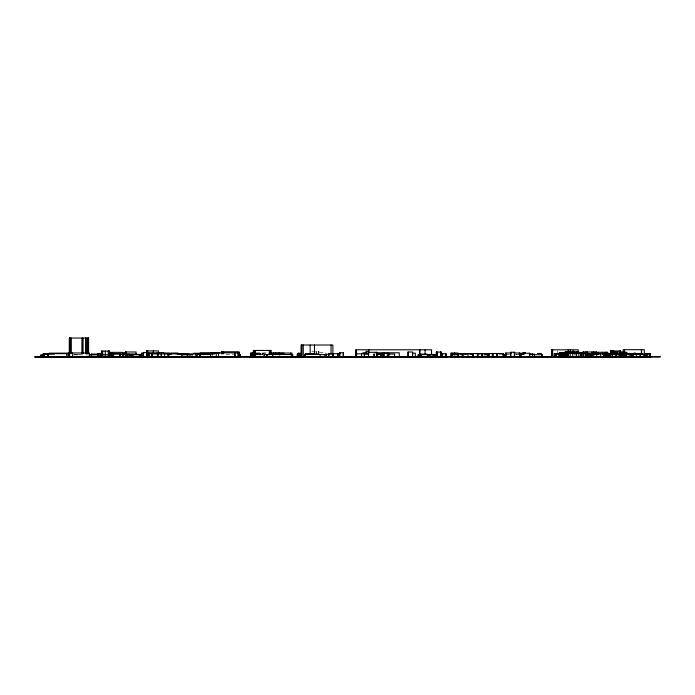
<?xml version="1.0" encoding="UTF-8"?>
<svg xmlns="http://www.w3.org/2000/svg" width="695" height="695" viewBox="0 0 695 695"><rect width="100%" height="100%" fill="white"/><g stroke="black" fill="none" stroke-linecap="round" stroke-linejoin="round"><path stroke-width="0.52" stroke-dasharray="3.48 2.61" d="M311.907 351.357L318.97 351.357L318.97 353.477M319.631 352.573L325.764 352.573M256.42 352.947L268.696 352.947M255.873 353.208L268.322 353.208M315.278 353.26L321.455 353.269M256.186 353.616L263.466 353.616M256.507 354.381L263.474 354.381M515.803 354.502L519.061 354.502M521.736 354.45L523.7 354.45M73.844 354.554L78.943 354.554M211.845 354.537L214.955 354.537M259.513 354.502L263.535 354.502M468.725 354.589L473.799 354.589M477.422 354.589L480.471 354.589M483.598 354.58L487.534 354.58M515.681 354.572L517.149 354.572M521.632 354.598L524.96 354.598M77.197 354.659L80.403 354.659M226.092 354.676L233.468 354.667M459.16 354.702L463.365 354.702M464.416 354.702L471.94 354.702M484.059 354.702L486.344 354.702M506.976 354.676L509.557 354.676M73.548 354.858L87.97 354.858M459.977 354.928L461.689 354.928M463.218 354.815L466.319 354.815M483.798 355.11L486.787 355.11M575.086 352.608L575.086 355.64M574.834 353.19L574.834 354.919M557.564 350.775L557.581 352.73M374.57 353.746L374.57 355.684M374.397 353.746L374.397 355.684M373.858 353.746L373.858 355.684M373.754 353.746L373.754 355.684M318.24 351.357L318.24 353.477M316.182 351.357L316.182 353.477M316.147 351.357L316.147 353.477M262.753 353.208L262.753 354.928M260.981 353.208L260.972 354.928M260.729 354.928L260.729 353.208L260.599 354.928M260.555 353.208L260.555 354.928M260.269 353.208L260.191 354.928M259.895 353.208L259.895 354.928M259.704 353.208L259.748 354.928M259.695 353.208L259.695 354.928M258.94 353.208L258.957 354.928M257.524 353.208L257.524 354.928M256.872 353.208L256.872 354.928M256.603 353.208L256.603 354.928M212.244 352.886L212.244 355.71"/><path stroke-width="1.04" d="M270.928 350.445L253.371 350.445L253.484 356.804M146.593 356.804L146.567 350.914L158.425 350.914L158.425 353.781M572.949 351.705L565.209 351.705L565.209 354.667L565.348 351.705M573.801 351.705L578.709 351.705L578.709 353.685L578.674 351.705M595.728 352.296L607.534 352.296L607.491 356.648M111.747 352.356L122.641 352.356L122.685 356.648M146.671 352.591L143.309 352.591L143.309 356.648M158.043 352.591L163.699 352.591M574.8 352.608L576.077 352.608M580.69 352.487L582.149 352.487M109.185 352.634L112.208 352.634M121.946 352.791L125.057 352.791M362.773 352.782L366.239 352.782M375.908 352.782L399.269 352.782L399.269 356.648M522.831 352.765L525.55 352.765M147.835 352.93L158.104 352.93M163.872 353.025L169.832 353.025M170.996 353.034L177.92 353.034M219.29 352.973L200.099 352.973L200.099 356.648M254.509 352.947L252.198 352.947L252.285 356.804M458.066 353.043L451.09 353.043L451.029 356.804M511.259 352.99L505.717 352.99L505.717 356.648M514.317 352.99L519.851 352.99L519.851 356.648M567.841 352.921L567.841 356.648L567.798 352.921L581.211 352.921L581.211 356.648M582.054 353.025L583.861 353.025M596.006 353.025L598.126 353.025M626.056 352.947L627.42 352.947M49.015 353.182L69.022 353.103M565.643 353.095L559.101 353.095L559.023 356.961M568.718 353.173L585.233 353.173M606.666 353.19L608.585 353.19L608.585 354.919M634.005 353.103L635.465 353.103M143.596 353.225L141.676 353.225L141.676 356.648L241.043 356.648M193.523 353.26L215.137 353.26M254.492 353.208L250.461 353.208L250.547 356.648M270.92 353.208L284.038 353.208M301.491 353.26L298.416 353.26L298.459 356.648M593.252 353.329L594.99 353.329M596.788 353.242L597.5 353.242M102.226 353.477L97.578 353.477L97.578 356.648M109.48 353.477L112.156 353.477M159.581 353.381L148.165 353.381L148.165 356.648M537.409 353.468L541.431 353.468M102.261 353.625L101.296 353.625L101.296 355.64L101.427 353.625M211.132 353.573L199.812 353.573L199.812 356.804M252.198 353.616L251.955 356.804M271.128 353.633L273.248 353.633M301.343 353.538L300.77 353.538L300.77 356.648M305.244 353.581L313.462 353.581M609.558 353.59L610.201 353.529M613.381 353.599L626.873 353.599M628.905 353.494L642.458 353.494M69.222 353.659L47.912 353.659L47.912 356.648M340.333 353.746L328.674 353.685L328.674 356.648M440.804 353.694L445.99 353.694M610.966 353.729L622.303 353.729M626.899 353.685L634.457 353.685M368.515 353.816L356.3 353.816L356.405 356.648M554.28 353.859L559.614 353.859M591.897 353.859L604.945 353.859M54.479 354.033L43.133 353.955L43.133 355.753M124.04 354.024L125.161 354.024M135.76 354.024L136.237 354.024M168.807 354.007L171.491 354.007M177.069 354.007L200.794 354.007M376.143 354.042L382.293 354.042M388.453 354.042L394.612 354.042L394.612 356.648M499.036 353.955L502.676 353.955M559.536 353.981L555.844 353.981L555.922 356.961M599.177 353.946L586.849 353.946L586.849 356.648M608.881 354.059L610.948 354.059M614.684 354.042L615.64 354.042M639.548 353.99L626.004 353.99L626.056 356.648L625.943 352.078L612.495 352.078L612.521 353.903M643.579 354.033L648.765 354.033M48.633 354.181L43.759 354.181L43.82 356.804M97.491 354.111L91.106 354.111L91.106 355.805M113.042 354.076L136.68 354.076M181.456 354.207L187.676 354.207L187.676 356.648M298.833 354.111L297.295 354.111L297.295 356.648M427.19 354.085L420.831 354.163L420.822 356.804M518.991 354.146L521.276 354.146M529.555 354.146L534.377 354.155L534.455 356.804M612.712 354.181L625.066 354.181L625.066 356.648M122.685 354.302L129.331 354.302L129.331 356.648M200.829 354.25L196.068 354.25L196.068 356.648M325.173 354.302L329.491 354.302M452.115 354.276L457.823 354.276M529.13 354.259L532.422 354.259M91.749 354.467L97.621 354.467M112.764 354.485L112.321 356.804M119.87 354.485L140.685 354.415L140.685 356.648M188.658 354.372L181.438 354.372L190.135 354.302L190.135 356.648M252.398 354.381L254.509 354.381M458.048 354.381L451.898 354.381L451.898 356.648M519.061 354.502L521.372 354.502M604.355 354.407L611.504 354.407M644.812 354.433L644.812 356.648L644.882 354.433L631.494 354.433L631.529 356.648M142.675 354.563L142.935 356.648M211.132 354.537L200.473 354.537L200.473 356.648M264.256 354.537L264.256 356.648L264.161 354.537L292.743 354.537L292.743 356.648M319.891 354.615L325.46 354.615M437.198 354.537L421.014 354.624L421.014 356.648M519.478 354.598L520.616 354.598M585.598 354.554L586.276 354.554M607.612 354.65L620.8 354.65M139.487 354.789L130.217 354.789L130.217 356.648M148.452 354.737L146.906 354.737L146.975 356.804M181.265 354.78L189.292 354.737M238.663 354.667L240.505 354.667L240.574 356.804M426.991 354.737L437.277 354.737M458.109 354.702L451.481 354.702L451.533 356.804M506.664 354.676L504.014 354.676L504.014 356.648M533.786 354.693L542.439 354.693L542.439 356.648M617.299 354.676L618.732 354.676M89.047 354.858L98.056 354.858M99.993 356.804L99.984 354.824L110.583 354.824M421.882 354.815L418.112 354.815L418.112 356.648M624.345 354.867L626.794 354.867M44.384 354.997L40.666 354.997L40.666 356.648M603.912 355.015L607.5 355.015M626.473 354.937L625.604 354.937L625.604 356.648M140.876 356.648L40.258 356.804M253.371 356.648L447.25 356.804M450.534 356.648L651.25 356.804M650.12 356.648L650.12 353.494L645.612 353.494L645.664 356.648M650.034 353.494L649.921 356.804M649.895 353.494L649.808 356.648M647.67 353.494L647.67 356.648M646.402 353.494L646.315 356.648M646.176 353.494L646.211 356.648M646.037 353.494L646.037 356.648M645.898 353.494L645.898 356.648M645.829 353.494L645.829 356.648M645.221 354.033L645.229 356.648M644.552 354.433L644.508 356.648M644.291 353.659L644.291 349.672L623.207 349.672L623.207 352.66M643.335 354.433L643.309 356.648M641.598 349.672L641.598 353.659M641.398 349.672L641.398 353.659M640.234 354.433L640.234 356.648M640.208 354.433L640.208 356.648M636.342 354.433L636.377 356.648M633.284 354.433L633.301 356.648M631.99 354.433L632.033 356.648M631.738 354.433L631.703 356.648M630.669 353.99L630.678 356.648M629.21 353.99L629.201 356.648M626.543 353.99L626.543 356.648M626.43 353.99L626.351 356.648M625.795 354.937L625.795 356.648M624.683 354.181L624.588 356.648M624.484 353.599L624.57 356.648M624.431 349.672L624.371 353.903M623.71 356.648L623.736 353.225L622.346 353.225L622.399 354.937M623.693 353.225L623.693 354.937M623.519 353.225L623.528 354.937M622.546 354.181L622.538 356.648M621.417 354.181L621.46 356.648M621.165 352.078L621.165 353.903M621.243 354.181L621.2 356.648M620.748 354.65L620.678 356.648M620.652 354.65L620.652 356.648M620.496 352.86L620.496 350.966L610.462 350.966L610.462 354.754M620.453 354.65L620.392 356.648M620.34 350.966L620.34 352.86M619.219 354.65L619.202 356.648M617.282 352.078L617.29 353.903M615.996 352.078L616.005 353.903M614.033 352.078L614.033 353.903M613.728 350.966L613.728 352.86M613.694 350.966L613.694 352.86M613.007 350.966L613.007 352.86M612.851 350.966L612.851 352.86M612.79 350.966L612.79 352.86M612.634 350.966L612.573 353.903M612.33 354.65L612.356 356.648M611.296 350.966L611.357 353.807M610.601 350.966L610.601 354.754M609.828 354.65L609.854 356.648M609.263 354.65L609.237 356.648M607.743 354.65L607.743 356.648M607.239 352.296L607.239 354.91M606.822 352.296L606.822 354.91M606.709 352.296L606.709 354.91M605.154 352.296L605.154 354.91M605.015 352.296L604.945 356.648M604.859 353.859L604.859 356.648M603.738 353.859L603.738 356.648M603.72 353.859L603.72 356.648M602.478 352.296L602.478 354.033M602.426 352.296L602.426 354.033M600.662 353.859L600.68 356.648M598.352 352.296L598.352 354.033M596.744 353.859L596.727 356.648M596.345 353.859L596.397 352L582.931 352L582.931 353.859M596.319 353.859L596.206 352L596.067 353.859M594.077 352L594.077 353.859M593.712 353.859L593.721 356.648M593.313 352L593.33 353.859M592.444 353.946L592.488 356.648M592.349 353.859L592.383 356.648M591.966 352L591.932 356.648M590.993 353.946L591.037 356.648M590.715 353.946L590.759 356.648M589.803 353.946L589.812 356.648M588.682 353.946L588.691 356.648M587.588 352L587.527 356.648M587.51 353.946L587.371 356.648M587.284 353.946L587.284 356.648M587.136 356.648L587.075 353.946L586.997 356.648M586.276 352L586.224 356.648L586.154 353.668L581.732 353.668L581.732 356.648M585.937 353.668L585.989 356.648M585.685 353.668L585.711 356.648M585.529 352L585.52 353.859M583.817 353.668L583.817 356.648M583.34 352L583.322 356.648M583.296 352L583.305 356.648M581.055 352.921L581.02 356.648M580.829 352.921L580.785 356.648M578.918 352.921L578.9 356.648M578.231 351.757L578.231 349.802L551.726 349.802L551.674 356.804M577.111 351.705L577.119 353.685M576.572 352.921L576.581 356.648M574.174 353.008L574.105 351.184L572.723 351.184L572.645 356.648M573.948 351.705L573.94 353.685M573.236 351.184L573.262 353.008M572.802 351.184L572.802 353.008M570.499 349.802L570.499 351.757M570.36 349.802L570.36 351.757M570.204 352.921L570.221 356.648M569.935 351.705L569.943 353.685M568.727 351.705L568.736 353.685M568.223 349.802L568.171 351.757M568.041 352.921L568.032 356.648M566.66 351.705L566.538 356.648L566.495 354.103L561.534 354.103L561.534 356.648M566.295 354.103L566.356 356.648M566.173 356.648L566.13 354.103L566.077 356.648M565.391 354.103L565.382 356.648M564.531 354.711L564.531 352.765L559.432 352.765L559.518 356.648M564.488 352.765L564.357 356.648M564.227 352.765L564.323 354.711M564.184 354.711L564.071 352.765L564.045 354.876M563.402 352.765L563.393 354.711M562.915 354.103L562.915 356.648M562.88 354.103L562.88 356.648M562.272 352.765L562.264 354.711M561.751 354.103L561.838 356.648M561.621 354.103L561.621 356.648M560.882 352.765L560.882 356.648M560.83 352.765L560.83 356.648M560.283 352.765L560.266 356.648M559.701 352.765L559.605 356.648M559.301 353.095L559.301 356.648M556.278 353.981L556.287 356.804M554.662 353.859L554.662 356.648M554.462 353.859L554.462 356.648M554.341 353.859L554.28 356.648M552.699 349.802L552.699 356.648M552.23 349.802L552.23 356.648M551.847 349.802L551.847 356.648M541.779 354.693L541.779 356.648M532.622 354.155L532.622 356.648M532.387 354.155L532.387 356.648M529.755 356.648L529.686 353.26L520.824 353.26L520.824 356.648M529.529 353.26L529.581 356.961M520.989 353.26L520.911 356.804M519.695 352.99L519.678 356.961M514.587 356.648L514.587 352.252L510.608 352.252L510.608 356.648M514.317 352.252L514.317 356.648M510.877 352.252L510.834 356.804M505.882 352.99L505.882 356.648M504.726 354.676L504.735 356.961M504.266 354.676L504.266 356.648M504.17 354.676L504.17 356.648M503.284 356.648L503.284 353.494L457.597 353.564L457.623 356.648M503.18 353.494L503.18 356.648M497.316 353.564L497.42 356.648M497.29 353.564L497.29 356.648M496.908 353.564L496.977 356.648M493.276 353.564L493.268 356.648M492.286 353.564L492.269 356.648M489.41 353.564L489.341 356.648M488.203 353.564L488.203 356.648M488.107 353.564L488.142 356.648M487.933 356.804L487.933 353.564L487.873 356.648M482.365 353.564L482.365 356.648M482.234 353.564L482.122 356.648M482.061 353.564L482.061 356.648M478.238 353.564L478.221 356.648M477.3 353.564L477.283 356.648M473.512 353.564L473.434 356.648M473.408 356.648L473.304 353.564L473.234 356.648M473.043 353.564L473.113 356.648M472.947 353.564L472.887 356.648M467.97 353.564L468.039 356.648M463.226 353.564L463.209 356.648M462.288 353.564L462.271 356.648M458.544 353.564L458.544 356.648M458.483 353.564L458.457 356.804M458.3 353.564L458.3 356.648M458.109 353.564L458.109 356.648M458.057 353.564L458.057 356.648M457.805 353.564L457.883 356.804M457.779 353.564L457.779 356.648M454.773 353.043L454.773 354.85M454.712 353.043L454.712 354.85M452.202 354.381L452.202 356.648M451.203 353.043L451.246 356.804M446.225 356.648L446.225 354.485L446.112 356.648M445.912 353.694L446.008 356.804M442.585 353.694L442.585 356.648M441.507 353.694L441.507 356.648M441.186 356.648L441.186 352.07L436.286 352.07L436.338 356.648M441.125 352.07L441.125 356.648M440.778 352.07L440.778 356.648M440.613 352.07L440.613 356.648M437.068 352.07L437.068 356.648M436.912 352.07L436.912 356.648M436.608 352.07L436.608 356.648M435.313 356.648L435.313 354.459L429.51 354.459L429.51 356.648M435.131 354.459L435.131 356.648M434.445 354.459L434.392 356.648M433.159 354.459L433.124 356.648M431.526 354.685L431.526 349.785L355.553 349.785L355.553 356.648M429.823 354.459L429.823 356.648M429.562 354.459L429.588 356.648M428.285 354.624L428.285 356.648M428.233 354.624L428.172 356.804M428.077 354.624L428.077 356.648M427.903 354.624L427.877 356.804M425.097 349.785L425.079 353.703M421.5 354.815L421.5 356.648M421.257 354.624L421.257 356.648M420.918 354.163L420.918 356.648M419.876 349.785L419.876 355.666M419.65 349.785L419.65 355.666M418.685 354.815L418.685 356.648M418.677 354.815L418.677 356.648M418.329 354.815L418.329 356.648M415.323 356.648L415.323 353.156L412.5 353.156L412.552 356.648M412.613 356.648L412.613 352.026L407.974 352.026L407.974 356.648M408.2 352.026L408.2 356.648M388.861 356.648L388.861 353.381L381.703 353.381L381.703 356.648M387.297 353.381L387.289 356.648M384.283 353.381L384.292 356.648M382.259 353.381L382.285 356.648M380.625 356.648L380.625 354.181L377.455 354.181L377.455 356.648M377.68 354.181L377.68 356.648M376.942 356.804L376.925 352.304L368.072 352.304L368.072 354.476M376.525 352.304L376.525 356.648M368.837 349.785L368.837 352.73M368.671 354.519L368.671 351.322L366.03 351.322L366.03 354.519M368.532 352.304L368.515 356.648M364.415 353.816L364.415 356.648M364.389 353.816L364.319 356.648M361.496 353.816L361.574 356.648M356.561 349.785L356.561 356.648M343.469 356.648L343.469 352.782L339.542 352.782L339.542 356.648M343.243 352.782L343.113 356.804M339.768 352.782L339.768 356.648M337.979 353.685L337.979 356.648M337.813 353.685L337.813 356.648M333.113 353.685L333.113 356.648M332.974 353.685L332.974 356.648M332.896 354.537L332.896 345.015L301.074 345.015L301.074 356.648M331.055 345.015L331.037 354.537M328.831 353.685L328.831 356.648M326.433 354.302L326.32 356.648M326.285 354.302L326.181 356.648M325.981 354.302L326.007 356.648M325.451 354.302L325.46 356.648M324.93 354.615L324.973 356.804M320.117 356.648L320.117 354.459L304.688 354.459L304.688 356.648M314.47 345.015L314.444 354.537M310.144 345.015L310.161 354.537M305.148 354.459L305.148 356.648M304.784 354.459L304.784 356.648M303.263 345.015L303.281 356.648M301.925 345.015L301.873 356.648M301.526 345.015L301.526 356.648M299.137 353.26L299.137 356.648M298.798 353.26L298.798 356.648M298.598 353.26L298.598 356.648M297.981 354.111L297.981 356.648M297.747 354.111L297.747 356.648M297.634 354.111L297.634 356.648M297.399 354.111L297.399 356.648M292.404 354.537L292.395 356.804M292.03 354.858L292.03 353.069L272.761 353.069L272.761 354.858M291.778 354.537L291.778 356.648M291.587 354.537L291.587 356.648M290.614 353.069L290.606 354.858M279.355 353.069L279.39 354.858M279.155 353.069L279.155 354.858M275.811 353.069L275.776 354.858M273.456 353.069L273.456 354.858M272.51 354.537L272.579 356.648M270.859 350.445L270.928 354.58M270.755 350.445L270.755 354.58M269.356 350.445L269.339 354.58M267.115 354.537L267.115 356.648M266.758 354.537L266.758 356.648M255.23 350.445L255.239 356.961M254.683 350.445L254.683 356.648M254.596 350.445L254.596 356.648M253.979 350.445L253.979 356.648M253.684 350.445L253.684 356.648M253.484 350.445L253.484 356.648M252.676 354.381L252.676 356.648L249.557 356.804M252.398 352.947L252.398 356.648M251.338 353.208L251.39 356.804M251.156 353.208L251.156 356.648M250.773 353.208L250.773 356.648M240.383 354.667L240.383 356.648M239.349 356.648L239.349 352.886L210.446 352.886L210.446 356.648M239.271 352.834L239.271 354.745M239.071 356.648L239.037 351.766L221.384 351.766L221.384 353.72M238.88 352.834L238.88 354.745M237.89 352.886L237.846 356.648M234.945 352.886L234.945 356.648M234.927 352.886L234.927 356.648M223.547 351.766L223.547 353.72M223.442 351.766L223.442 353.72M222.513 353.72L222.513 351.766L222.374 353.72M218.569 352.886L218.543 356.648M216.293 352.886L216.319 356.648M210.62 352.886L210.62 356.648M200.221 353.573L200.221 356.648M196.937 354.25L196.937 356.648M196.728 354.25L196.728 356.648M196.285 354.25L196.285 356.648M192.072 354.007L192.046 356.648M187.459 354.207L187.589 356.648M187.355 354.207L187.355 356.648M181.96 356.648L181.96 353.894L151.51 353.894L151.51 356.648M168.954 353.894L168.92 356.648M168.503 353.894L168.503 356.648M168.468 353.894L168.468 356.648M167.895 353.894L167.895 356.648M164.715 353.894L164.585 356.648M161.553 353.894L161.553 356.648M161.136 353.894L161.136 356.648M158.208 353.894L158.208 356.648M157.574 353.894L157.574 356.648M157.348 353.894L157.348 356.648M153.3 350.914L153.326 353.781M152.196 353.894L152.196 356.648M151.614 353.894L151.614 356.648M149.625 353.381L149.625 356.648M149.277 353.381L149.26 356.804M148.452 353.381L148.452 356.648M147.913 352.93L147.835 354.789M147.731 350.914L147.731 354.737M147.462 350.914L147.462 354.737M147.184 354.737L147.184 356.648M146.628 350.914L146.628 356.648M143.552 352.591L143.552 356.648M142.588 353.225L142.684 356.804M141.815 353.225L141.815 356.648M140.329 354.415L140.329 356.648M139.365 354.415L139.365 356.648M136.098 353.851L136.098 351.983L125.387 351.983L125.387 353.851M132.919 354.415L132.919 356.648M131.051 354.415L131.051 356.648M130.686 354.789L130.686 356.648M128.975 354.302L128.975 356.648M126.03 351.983L126.03 353.851M125.873 351.983L125.847 353.851M125.508 351.983L125.508 353.851M123.058 354.302L123.041 356.648M122.919 354.302L122.919 356.648M120.452 356.648L120.522 353.546L112.816 353.546L112.764 356.648M120.296 353.546L120.296 356.648M120.252 353.546L120.148 356.804M120.018 353.546L120.053 356.648M113.624 353.546L113.641 356.648M113.242 353.546L113.302 356.648M112.208 352.356L112.182 356.648M112.095 353.477L112.13 356.804M111.982 354.858L111.878 356.804M111.834 353.477L111.739 356.804M111.617 353.477L111.6 356.648M111.461 356.648L111.461 353.625L110.366 353.625L110.409 356.648M111.365 353.625L111.365 356.648M110.661 353.625L110.548 356.804M109.662 355.718L109.662 351.079L101.453 351.079L101.453 355.718M109.541 351.079L109.541 355.718M108.446 351.079L108.403 356.648L108.342 351.079M105.284 351.079L105.301 355.718M102.695 351.079L102.678 355.718M101.609 351.079L101.609 355.718M100.401 354.824L100.401 356.648M100.158 354.824L100.158 356.648M100.011 354.824L100.132 356.804M97.969 353.477L97.934 356.804M97.726 353.477L97.795 356.804M91.558 354.111L91.558 355.805M89.334 356.648L89.334 352.964L68.979 352.964L68.979 356.648M88.595 353.546L88.595 338.039L69.344 338.039L69.344 353.546M88.326 338.039L88.317 353.546M88.048 338.039L88.048 353.546M87.952 338.039L87.952 353.546M86.006 338.039L86.006 353.546M85.902 338.039L85.902 353.546M72.601 352.964L72.619 356.648M71.324 338.039L71.316 353.546M70.282 338.039L70.282 353.546M69.665 338.039L69.63 356.648M69.448 338.039L69.457 356.804M69.196 352.964L69.196 356.648M69.083 352.964L69.048 356.804M68.822 356.804L68.753 354.554L68.093 354.554L68.093 356.648M66.668 353.659L66.668 356.648M44.237 354.181L44.237 356.648M43.29 353.955L43.29 355.753M41.144 354.997L41.144 356.648M660.25 356.804L34.75 356.961L660.25 356.804M649.66 356.648L649.634 353.494L649.599 356.648M624.901 356.648L624.901 354.181L624.822 356.648M619.966 352.86L619.966 350.966L619.923 352.86M616.187 356.648L616.187 354.65L616.152 356.648M610.975 354.754L610.975 350.966L610.922 354.754M592.175 356.648L592.166 353.859L592.131 356.648M568.258 356.648L568.258 352.921L568.215 356.648M388.479 356.648L388.479 353.381L388.401 356.648M383.275 356.648L383.275 353.381L383.18 356.648M269.782 354.58L269.782 350.445L269.695 354.58M221.696 353.72L221.696 351.766L221.601 353.72M126.942 356.648L126.942 354.302L126.898 356.648M125.369 356.648L125.369 354.302L125.317 356.648M82.801 353.546L82.801 338.039L82.74 353.546M82.219 353.546L82.219 338.039L82.166 353.546M48.216 356.648L48.216 353.659L48.163 356.648M44.02 356.648L44.02 354.181L43.95 356.648"/></g></svg>
